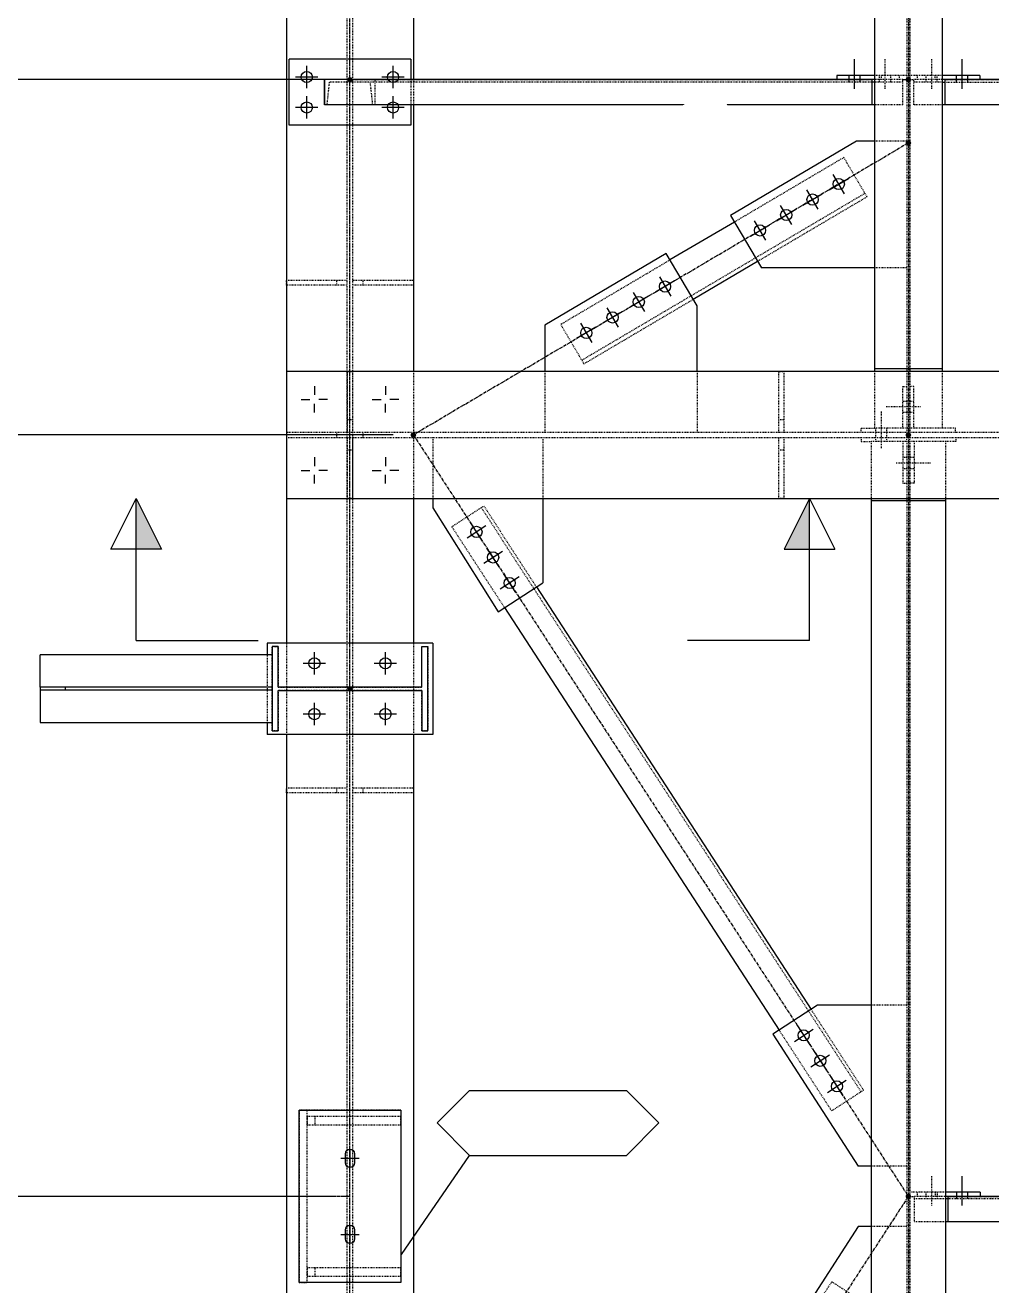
# Model space of a CAD drawing. Header units: millimetres. Extents: x 2102 to 21371, y 12251 to 26594.
# Drawn here: x 7992 to 9896, y 17845 to 20328 of the extents above; entities that cross this region are included whole.
import ezdxf

# ---------------------------------------------------------------- set-up
doc = ezdxf.new("R2010")
doc.units = ezdxf.units.MM
for name, pattern in [('CENTER', [12.7, 7.9375, -1.5875, 1.5875, -1.5875]), ('DXK_LINE_DOT2', [3.9198, 1.9599, -1.9599]), ('DXK_LINE_DOT3', [5.9187, 2.979, -0.9799, 0.9799, -0.9799]), ('DXK_LINE_DOT5', [7.8785, 2.979, -0.9799, 0.9799, -0.9799, 0.9799, -0.9799])]:
    doc.linetypes.add(name, pattern=pattern)
for name, color, linetype in [('1', 7, 'Continuous'), ('2', 7, 'Continuous'), ('4', 7, 'Continuous'), ('6', 7, 'Continuous'), ('7', 7, 'Continuous'), ('8', 7, 'Continuous')]:
    doc.layers.add(name, color=color, linetype=linetype)

# ---------------------------------------------------------------- blocks, each defined once
blk = doc.blocks.new('GridLine-116860372-116902 - 114867')
at = {"layer": '2', "color": 7, "linetype": 'DXK_LINE_DOT5'}
blk.add_line((9575.6, 12454.5), (9575.6, 27661.7), dxfattribs=at)
blk = doc.blocks.new('Part-116860372-114947 - 114867')
at = {"layer": '4', "linetype": 'Continuous'}
for points in [[(10950.6, 21315.8, -1), (10950.6, 21325.8, -1)], [(10950.6, 19065.8, -1), (10950.6, 19075.8, -1)]]:
    blk.add_hatch(color=4, dxfattribs=at).paths.add_polyline_path(points)
at = {"layer": '1', "color": 6, "linetype": 'DXK_LINE_DOT2'}
for p, q in [((10867.3, 21306.9), (10867.3, 21223.1)), ((11033.8, 21306.9), (10867.3, 21306.9)), ((10947, 21306.9), (10947, 21229.3)), ((10954.1, 21306.9), (10954.1, 21229.3)), ((11033.8, 21306.9), (11033.8, 21229.3)), ((10947, 21223.1), (10947, 19233.3)), ((10954.1, 21223.1), (10954.1, 19233.3)), ((10867.3, 19227.1), (10867.3, 19087.1)), ((10947, 19227.1), (10947, 19087.1)), ((10954.1, 19227.1), (10954.1, 19087.1)), ((11033.8, 19227.1), (11033.8, 19087.1)), ((11033.8, 19087.1), (10867.3, 19087.1))]:
    blk.add_line(p, q, dxfattribs=at)
at = {"layer": '2', "color": 2, "linetype": 'Continuous'}
for p, q in [((10867.3, 21229.3), (10867.3, 19227.1)), ((11033.8, 21223.1), (10867.3, 21223.1)), ((10947, 21229.3), (10947, 21223.1)), ((10954.1, 21229.3), (10954.1, 21223.1)), ((11033.8, 21229.3), (11033.8, 19227.1)), ((11033.8, 19233.3), (10867.3, 19233.3)), ((10947, 19233.3), (10947, 19227.1)), ((10954.1, 19233.3), (10954.1, 19227.1))]:
    blk.add_line(p, q, dxfattribs=at)
at = {"layer": '4', "color": 4, "linetype": 'CENTER'}
blk.add_line((10950.6, 21320.8), (10950.6, 19070.8), dxfattribs=at)
at = {"layer": '4', "color": 4, "linetype": 'Continuous'}
for centre in [(10950.6, 21320.8), (10950.6, 19070.8)]:
    blk.add_circle(centre, 5, dxfattribs=at)
blk = doc.blocks.new('Bolt-116860372-115976 - 114867')
at = {"layer": '1', "color": 1, "linetype": 'DXK_LINE_DOT2'}
for p, q in [((10920.4, 19002.1), (11005.4, 19002.1)), ((10936.6, 19015.8), (10946.6, 19015.8)), ((10946.6, 19015.8), (10954.5, 19015.8)), ((10954.5, 19015.8), (10964.5, 19015.8)), ((10936.6, 18988.3), (10946.6, 18988.3)), ((10946.6, 18988.3), (10954.5, 18988.3)), ((10954.5, 18988.3), (10964.5, 18988.3))]:
    blk.add_line(p, q, dxfattribs=at)
blk = doc.blocks.new('Part-116860372-115042 - 114867')
at = {"layer": '4', "linetype": 'Continuous'}
for points in [[(10950.6, 19940.8, -1), (10950.6, 19950.8, -1)], [(12325.6, 19940.8, -1), (12325.6, 19950.8, -1)]]:
    blk.add_hatch(color=4, dxfattribs=at).paths.add_polyline_path(points)
at = {"layer": '1', "color": 6, "linetype": 'DXK_LINE_DOT2'}
for p, q in [((10964.1, 19883.3), (10964.1, 19945.8)), ((11040.1, 19945.8), (10964.1, 19945.8)), ((11033.8, 19939.6), (10964.1, 19939.6)), ((11040.1, 19939.6), (12236.1, 19939.6)), ((12312, 19945.8), (12236.1, 19945.8)), ((12312, 19939.6), (12242.3, 19939.6)), ((12312, 19883.3), (12312, 19945.8)), ((11033.8, 19883.3), (10964.1, 19883.3)), ((12312, 19883.3), (12242.3, 19883.3))]:
    blk.add_line(p, q, dxfattribs=at)
at = {"layer": '2', "color": 2, "linetype": 'Continuous'}
for p, q in [((11033.8, 19939.6), (11040.1, 19939.6)), ((12236.1, 19945.8), (11040.1, 19945.8)), ((11040.1, 19945.8), (11040.1, 19883.3)), ((12236.1, 19945.8), (12236.1, 19883.3)), ((12242.3, 19939.6), (12236.1, 19939.6)), ((12242.3, 19883.3), (11033.8, 19883.3))]:
    blk.add_line(p, q, dxfattribs=at)
at = {"layer": '4', "color": 4, "linetype": 'CENTER'}
for p, q in [((10950.6, 19945.8), (10964.1, 19945.8)), ((11040.1, 19945.8), (12236.1, 19945.8)), ((12312, 19945.8), (12325.6, 19945.8))]:
    blk.add_line(p, q, dxfattribs=at)
at = {"layer": '4', "color": 4, "linetype": 'Continuous'}
for centre in [(10950.6, 19945.8), (12325.6, 19945.8)]:
    blk.add_circle(centre, 5, dxfattribs=at)
blk = doc.blocks.new('Part-116860372-157426 - 114867')
at = {"layer": '1', "color": 6, "linetype": 'DXK_LINE_DOT2'}
for p, q in [((9569.3, 19227.1), (9419.3, 19227.1)), ((9419.3, 19227.1), (9419.3, 19077.1)), ((10631.8, 19227.1), (9581.8, 19227.1)), ((11881.8, 19227.1), (10644.3, 19227.1)), ((9419.3, 19064.6), (9419.3, 18914.6)), ((9419.3, 18914.6), (9569.3, 18914.6)), ((9581.8, 18914.6), (10631.8, 18914.6)), ((10644.3, 18914.6), (11881.8, 18914.6))]:
    blk.add_line(p, q, dxfattribs=at)
blk = doc.blocks.new('Part-116860372-115975 - 114867')
at = {"layer": '1', "color": 6, "linetype": 'DXK_LINE_DOT2'}
for p, q in [((10834.1, 19064.6), (10834.1, 19054.6)), ((10946.6, 19054.6), (10946.6, 19064.6)), ((10834.1, 19054.6), (10859.1, 19054.6)), ((10936.6, 19054.6), (10936.6, 18952.1)), ((10936.6, 18952.1), (10946.6, 18952.1))]:
    blk.add_line(p, q, dxfattribs=at)
blk = doc.blocks.new('Part-116860372-114982 - 114867')
at = {"layer": '4', "linetype": 'Continuous'}
blk.add_hatch(color=4, dxfattribs=at).paths.add_polyline_path([(10950.6, 19065.8, -1), (10950.6, 19075.8, -1)])
at = {"layer": '1', "color": 6, "linetype": 'DXK_LINE_DOT2'}
for p, q in [((11042.1, 19054.6), (10859.1, 19054.6)), ((10859.1, 19054.6), (10859.1, 18914.6)), ((10946.6, 19054.6), (10946.6, 18914.6)), ((10954.5, 19054.6), (10954.5, 18908.3)), ((11042.1, 19054.6), (11042.1, 18914.6)), ((10946.6, 18908.3), (10946.6, 15470.2)), ((10954.5, 18908.3), (10954.5, 15470.2))]:
    blk.add_line(p, q, dxfattribs=at)
at = {"layer": '2', "color": 2, "linetype": 'Continuous'}
for p, q in [((10859.1, 18914.6), (10859.1, 15464)), ((11042.1, 18908.3), (10859.1, 18908.3)), ((10946.6, 18914.6), (10946.6, 18908.3)), ((10954.5, 18908.3), (10954.5, 18914.6)), ((11042.1, 18914.6), (11042.1, 15464))]:
    blk.add_line(p, q, dxfattribs=at)
at = {"layer": '4', "color": 4, "linetype": 'CENTER'}
blk.add_line((10950.6, 19070.8), (10950.6, 15320.8), dxfattribs=at)
at = {"layer": '4', "color": 4, "linetype": 'Continuous'}
blk.add_circle((10950.6, 19070.8), 5, dxfattribs=at)
blk = doc.blocks.new('Bolt-116860372-157446 - 114867')
at = {"layer": '2', "color": 1, "linetype": 'Continuous'}
for p, q in [((9488.1, 18480.8), (9488.1, 18535.8)), ((9663.1, 18480.8), (9663.1, 18535.8)), ((9515.6, 18508.3), (9460.6, 18508.3)), ((9690.6, 18508.3), (9635.6, 18508.3)), ((9488.1, 18355.8), (9488.1, 18410.8)), ((9663.1, 18355.8), (9663.1, 18410.8)), ((9515.6, 18383.3), (9460.6, 18383.3)), ((9690.6, 18383.3), (9635.6, 18383.3))]:
    blk.add_line(p, q, dxfattribs=at)
for centre in [(9488.1, 18508.3), (9663.1, 18508.3), (9488.1, 18383.3), (9663.1, 18383.3)]:
    blk.add_circle(centre, 13.8, dxfattribs=at)
blk = doc.blocks.new('Part-116860372-149920 - 114867')
at = {"layer": '1', "color": 6, "linetype": 'DXK_LINE_DOT2'}
for p, q in [((10631.8, 19077.1), (10631.8, 19227.1)), ((10631.8, 19227.1), (10644.3, 19227.1)), ((10644.3, 19227.1), (10644.3, 19077.1)), ((10644.3, 19108.3), (10631.8, 19108.3))]:
    blk.add_line(p, q, dxfattribs=at)
blk = doc.blocks.new('Part-116860372-115030 - 114867')
at = {"layer": '4', "linetype": 'Continuous'}
for points in [[(10950.6, 17190.8, -1), (10950.6, 17200.8, -1)], [(12325.6, 17190.8, -1), (12325.6, 17200.8, -1)]]:
    blk.add_hatch(color=4, dxfattribs=at).paths.add_polyline_path(points)
at = {"layer": '1', "color": 6, "linetype": 'DXK_LINE_DOT2'}
for p, q in [((10964.5, 17195.8), (10964.5, 17133.3)), ((11048.3, 17195.8), (10964.5, 17195.8)), ((11042.1, 17189.6), (10964.5, 17189.6)), ((12236.1, 17189.6), (11048.3, 17189.6)), ((12236.1, 17195.8), (12312, 17195.8)), ((12312, 17189.6), (12242.3, 17189.6)), ((12312, 17195.8), (12312, 17133.3)), ((11042.1, 17133.3), (10964.5, 17133.3)), ((12312, 17133.3), (12242.3, 17133.3))]:
    blk.add_line(p, q, dxfattribs=at)
at = {"layer": '2', "color": 2, "linetype": 'Continuous'}
for p, q in [((11048.3, 17189.6), (11042.1, 17189.6)), ((12236.1, 17195.8), (11048.3, 17195.8)), ((11048.3, 17133.3), (11048.3, 17195.8)), ((12236.1, 17195.8), (12236.1, 17133.3)), ((12242.3, 17189.6), (12236.1, 17189.6)), ((12242.3, 17133.3), (11042.1, 17133.3))]:
    blk.add_line(p, q, dxfattribs=at)
at = {"layer": '4', "color": 4, "linetype": 'CENTER'}
for p, q in [((10950.6, 17195.8), (10964.5, 17195.8)), ((11048.3, 17195.8), (12236.1, 17195.8)), ((12312, 17195.8), (12325.6, 17195.8))]:
    blk.add_line(p, q, dxfattribs=at)
at = {"layer": '4', "color": 4, "linetype": 'Continuous'}
for centre in [(10950.6, 17195.8), (12325.6, 17195.8)]:
    blk.add_circle(centre, 5, dxfattribs=at)
blk = doc.blocks.new('Part-116860372-115041 - 114867')
at = {"layer": '4', "linetype": 'Continuous'}
for points in [[(9575.6, 19940.8, -1), (9575.6, 19950.8, -1)], [(10950.6, 19940.8, -1), (10950.6, 19950.8, -1)]]:
    blk.add_hatch(color=4, dxfattribs=at).paths.add_polyline_path(points)
at = {"layer": '1', "color": 6, "linetype": 'DXK_LINE_DOT2'}
for p, q in [((9519.3, 19883.3), (9525.4, 19939.6)), ((10861.1, 19939.6), (9525.4, 19939.6)), ((9631.9, 19883.3), (9625.7, 19939.6)), ((9638.1, 19883.3), (9638.1, 19945.8)), ((10937, 19945.8), (10861.1, 19945.8)), ((10937, 19939.6), (10867.3, 19939.6)), ((10937, 19883.3), (10937, 19945.8)), ((10937, 19883.3), (9631.9, 19883.3))]:
    blk.add_line(p, q, dxfattribs=at)
at = {"layer": '2', "color": 2, "linetype": 'Continuous'}
for p, q in [((9513.1, 19883.3), (9513.1, 19945.8)), ((10861.1, 19945.8), (9513.1, 19945.8)), ((10861.1, 19883.3), (10861.1, 19945.8)), ((10867.3, 19939.6), (10861.1, 19939.6)), ((10867.3, 19883.3), (9513.1, 19883.3))]:
    blk.add_line(p, q, dxfattribs=at)
at = {"layer": '4', "color": 4, "linetype": 'CENTER'}
for p, q in [((9575.6, 19945.8), (10861.1, 19945.8)), ((10937, 19945.8), (10950.6, 19945.8))]:
    blk.add_line(p, q, dxfattribs=at)
at = {"layer": '4', "color": 4, "linetype": 'Continuous'}
for centre in [(9575.6, 19945.8), (10950.6, 19945.8)]:
    blk.add_circle(centre, 5, dxfattribs=at)
blk = doc.blocks.new('Part-116860372-115078 - 114867')
at = {"layer": '4', "linetype": 'Continuous'}
for points in [[(10950.6, 17190.8, -1), (10950.6, 17200.8, -1)], [(9731.8, 15315.8, -1), (9731.8, 15325.8, -1)]]:
    blk.add_hatch(color=4, dxfattribs=at).paths.add_polyline_path(points)
at = {"layer": '1', "color": 6, "linetype": 'DXK_LINE_DOT2'}
for p, q in [((10761.7, 16985.6), (10632.3, 16786.4)), ((10761.7, 16985.6), (10840.3, 16934.5)), ((10834, 16938.6), (9890.4, 15486.8)), ((10840.3, 16934.5), (10710.9, 16735.3)), ((9947.5, 15732.9), (9818.1, 15533.8)), ((9896.7, 15482.7), (10026.1, 15681.8)), ((9896.7, 15482.7), (9818.1, 15533.8))]:
    blk.add_line(p, q, dxfattribs=at)
at = {"layer": '2', "color": 2, "linetype": 'Continuous'}
for p, q in [((10632.3, 16786.4), (9947.5, 15732.9)), ((10710.9, 16735.3), (10026.1, 15681.8))]:
    blk.add_line(p, q, dxfattribs=at)
at = {"layer": '4', "color": 4, "linetype": 'CENTER'}
blk.add_line((10950.6, 17195.8), (9731.8, 15320.8), dxfattribs=at)
at = {"layer": '4', "color": 4, "linetype": 'Continuous'}
for centre in [(10950.6, 17195.8), (9731.8, 15320.8)]:
    blk.add_circle(centre, 5, dxfattribs=at)
blk = doc.blocks.new('Part-116860372-115079 - 114867')
at = {"layer": '4', "linetype": 'Continuous'}
for points in [[(9731.8, 19065.8, -1), (9731.8, 19075.8, -1)], [(10950.6, 17190.8, -1), (10950.6, 17200.8, -1)]]:
    blk.add_hatch(color=4, dxfattribs=at).paths.add_polyline_path(points)
at = {"layer": '1', "color": 6, "linetype": 'DXK_LINE_DOT2'}
for p, q in [((9826.6, 18844.7), (9905.2, 18895.8)), ((9898.9, 18891.7), (10834, 17453.1)), ((9905.2, 18895.8), (10034.6, 18696.7)), ((9826.6, 18844.7), (9956, 18645.6)), ((10840.3, 17457.2), (10710.9, 17656.3)), ((10632.3, 17605.2), (10761.7, 17406.1)), ((10840.3, 17457.2), (10761.7, 17406.1))]:
    blk.add_line(p, q, dxfattribs=at)
at = {"layer": '2', "color": 2, "linetype": 'Continuous'}
for p, q in [((10034.6, 18696.7), (10710.9, 17656.3)), ((9956, 18645.6), (10632.3, 17605.2))]:
    blk.add_line(p, q, dxfattribs=at)
at = {"layer": '4', "color": 4, "linetype": 'CENTER'}
blk.add_line((9731.8, 19070.8), (10950.6, 17195.8), dxfattribs=at)
at = {"layer": '4', "color": 4, "linetype": 'Continuous'}
for centre in [(9731.8, 19070.8), (10950.6, 17195.8)]:
    blk.add_circle(centre, 5, dxfattribs=at)
blk = doc.blocks.new('Part-116860372-115106 - 114867')
at = {"layer": '4', "linetype": 'Continuous'}
for points in [[(10950.6, 19784.6, -1), (10950.6, 19794.6, -1)], [(9731.8, 19065.8, -1), (9731.8, 19075.8, -1)]]:
    blk.add_hatch(color=4, dxfattribs=at).paths.add_polyline_path(points)
at = {"layer": '1', "color": 6, "linetype": 'DXK_LINE_DOT2'}
for p, q in [((10791.4, 19753.8), (10522.2, 19595)), ((10791.4, 19753.8), (10848.6, 19656.9)), ((10843.5, 19665.5), (10146.5, 19254.5)), ((10848.6, 19656.9), (10579.4, 19498.1)), ((10363.6, 19501.5), (10094.5, 19342.7)), ((10151.6, 19245.8), (10420.8, 19404.6)), ((10094.5, 19342.7), (10151.6, 19245.8))]:
    blk.add_line(p, q, dxfattribs=at)
at = {"layer": '2', "color": 2, "linetype": 'Continuous'}
for p, q in [((10522.2, 19595), (10363.6, 19501.5)), ((10579.4, 19498.1), (10420.8, 19404.6))]:
    blk.add_line(p, q, dxfattribs=at)
at = {"layer": '4', "color": 4, "linetype": 'CENTER'}
blk.add_line((10950.6, 19789.6), (9731.8, 19070.8), dxfattribs=at)
at = {"layer": '4', "color": 4, "linetype": 'Continuous'}
for centre in [(10950.6, 19789.6), (9731.8, 19070.8)]:
    blk.add_circle(centre, 5, dxfattribs=at)
blk = doc.blocks.new('Part-116860372-115112 - 114867')
at = {"layer": '2', "color": 2, "linetype": 'Continuous'}
for p, q in [((9419.3, 19227.1), (9419.3, 18914.6)), ((20038.1, 19227.1), (9419.3, 19227.1)), ((9419.3, 18914.6), (17066.8, 18914.6))]:
    blk.add_line(p, q, dxfattribs=at)
blk = doc.blocks.new('Part-116860372-115114 - 114867')
at = {"layer": '1', "color": 6, "linetype": 'DXK_LINE_DOT2'}
for p, q in [((20038.1, 19077.1), (9419.3, 19077.1)), ((9419.3, 19077.1), (9419.3, 19064.6)), ((9419.3, 19064.6), (20038.1, 19064.6))]:
    blk.add_line(p, q, dxfattribs=at)
blk = doc.blocks.new('Part-116860372-115137 - 114867')
at = {"layer": '4', "linetype": 'Continuous'}
blk.add_hatch(color=4, dxfattribs=at).paths.add_polyline_path([(9575.6, 18440.8, -1), (9575.6, 18450.8, -1)])
at = {"layer": '1', "color": 6, "linetype": 'DXK_LINE_DOT2'}
for p, q in [((9383.9, 18342.3), (9383.9, 18549.4)), ((9383.9, 18549.4), (9398.7, 18549.4)), ((9398.7, 18549.4), (9398.7, 18450)), ((9752.4, 18450), (9752.4, 18549.4)), ((9752.4, 18549.4), (9767.2, 18549.4)), ((9767.2, 18549.4), (9767.2, 18342.3)), ((9398.7, 18450), (9752.4, 18450)), ((9752.4, 18441.6), (9398.7, 18441.6)), ((9398.7, 18441.6), (9398.7, 18342.3)), ((9752.4, 18342.3), (9752.4, 18441.6)), ((9398.7, 18342.3), (9383.9, 18342.3)), ((9767.2, 18342.3), (9752.4, 18342.3))]:
    blk.add_line(p, q, dxfattribs=at)
at = {"layer": '2', "color": 2, "linetype": 'Continuous'}
for p, q in [((9398.7, 18549.4), (9383.9, 18549.4)), ((9383.9, 18549.4), (9383.9, 18342.3)), ((9398.7, 18450), (9398.7, 18549.4)), ((9752.4, 18450), (9752.4, 18549.4)), ((9752.4, 18549.4), (9767.2, 18549.4)), ((9767.2, 18342.3), (9767.2, 18549.4)), ((9752.4, 18450), (9398.7, 18450)), ((9398.7, 18342.3), (9398.7, 18441.6)), ((9398.7, 18441.6), (9752.4, 18441.6)), ((9752.4, 18441.6), (9752.4, 18342.3)), ((9383.9, 18342.3), (9398.7, 18342.3)), ((9752.4, 18342.3), (9767.2, 18342.3))]:
    blk.add_line(p, q, dxfattribs=at)
at = {"layer": '4', "color": 4, "linetype": 'CENTER'}
blk.add_line((9575.6, 18445.8), (9575.6, 18445.8), dxfattribs=at)
at = {"layer": '4', "color": 4, "linetype": 'Continuous'}
blk.add_circle((9575.6, 18445.8), 5, dxfattribs=at)
blk = doc.blocks.new('Part-116860372-116307 - 114867')
at = {"layer": '1', "color": 6, "linetype": 'DXK_LINE_DOT2'}
for p, q in [((10947, 19794), (10867.3, 19794)), ((10947, 19482), (10867.3, 19482))]:
    blk.add_line(p, q, dxfattribs=at)
at = {"layer": '2', "color": 2, "linetype": 'Continuous'}
for p, q in [((10822.7, 19794), (10512.7, 19611.2)), ((10867.3, 19794), (10822.7, 19794)), ((10512.7, 19611.2), (10588.9, 19482)), ((10867.3, 19482), (10588.9, 19482))]:
    blk.add_line(p, q, dxfattribs=at)
blk = doc.blocks.new('Part-116860372-157457 - 114867')
at = {"layer": '1', "color": 6, "linetype": 'DXK_LINE_DOT2'}
for p, q in [((9700.6, 17408.3), (9450.6, 17408.3)), ((9450.6, 17408.3), (9450.6, 16983.3)), ((9700.6, 17408.3), (9700.6, 16983.3)), ((9700.6, 16983.3), (9450.6, 16983.3))]:
    blk.add_line(p, q, dxfattribs=at)
blk = doc.blocks.new('Part-116860372-115979 - 114867')
at = {"layer": '1', "color": 6, "linetype": 'DXK_LINE_DOT2'}
for p, q in [((10937, 19087.1), (10937, 19189.6)), ((10937, 19189.6), (10947, 19189.6)), ((10834.5, 19077.1), (10834.5, 19087.1)), ((10834.5, 19087.1), (10867.3, 19087.1)), ((10947, 19087.1), (10947, 19077.1))]:
    blk.add_line(p, q, dxfattribs=at)
blk = doc.blocks.new('Part-116860372-116334 - 114867')
at = {"layer": '1', "color": 6, "linetype": 'DXK_LINE_DOT2'}
for p, q in [((10055.3, 19227.1), (10055.3, 19077.1)), ((10430.3, 19227.1), (10430.3, 19077.1))]:
    blk.add_line(p, q, dxfattribs=at)
at = {"layer": '2', "color": 2, "linetype": 'Continuous'}
for p, q in [((10354.1, 19517.6), (10055.3, 19341.4)), ((10430.3, 19388.4), (10354.1, 19517.6)), ((10430.3, 19227.1), (10430.3, 19388.4)), ((10055.3, 19341.4), (10055.3, 19227.1))]:
    blk.add_line(p, q, dxfattribs=at)
blk = doc.blocks.new('Part-116860372-115645 - 114867')
at = {"layer": '1', "color": 6, "linetype": 'DXK_LINE_DOT2'}
for p, q in [((11042.1, 17205.8), (10954.5, 17205.8)), ((10973.3, 17195.8), (10973.3, 17205.8)), ((11017, 17195.8), (11017, 17205.8))]:
    blk.add_line(p, q, dxfattribs=at)
at = {"layer": '2', "color": 2, "linetype": 'Continuous'}
for p, q in [((11127, 17205.8), (11042.1, 17205.8)), ((11127, 17205.8), (11127, 17195.8)), ((11048.3, 17195.8), (11042.1, 17195.8))]:
    blk.add_line(p, q, dxfattribs=at)
blk = doc.blocks.new('Bolt-116860372-115646 - 114867')
at = {"layer": '1', "color": 1, "linetype": 'DXK_LINE_DOT2'}
for p, q in [((11008.3, 17173.3), (11008.3, 17245.8)), ((10994.5, 17195.8), (10994.5, 17205.8)), ((11022, 17195.8), (11022, 17205.8)), ((10994.5, 17189.6), (10994.5, 17195.8)), ((11022, 17189.6), (11022, 17195.8))]:
    blk.add_line(p, q, dxfattribs=at)
at = {"layer": '2', "color": 1, "linetype": 'Continuous'}
for p, q in [((11083.3, 17173.3), (11083.3, 17245.8)), ((11069.5, 17195.8), (11069.5, 17205.8)), ((11097, 17195.8), (11097, 17205.8)), ((11069.5, 17189.6), (11069.5, 17195.8)), ((11097, 17189.6), (11097, 17195.8))]:
    blk.add_line(p, q, dxfattribs=at)
blk = doc.blocks.new('Bolt-116860372-116308 - 114867')
at = {"layer": '2', "color": 1, "linetype": 'Continuous'}
for p, q in [((10793.1, 19664.8), (10765.2, 19712.2)), ((10755.5, 19674.5), (10802.8, 19702.5)), ((10690.9, 19636.4), (10738.2, 19664.4)), ((10728.5, 19626.7), (10700.6, 19674.1)), ((10626.2, 19598.3), (10673.6, 19626.3)), ((10663.9, 19588.6), (10636, 19636)), ((10561.6, 19560.2), (10609, 19588.2)), ((10599.3, 19550.5), (10571.4, 19597.9))]:
    blk.add_line(p, q, dxfattribs=at)
for centre in [(10779.1, 19688.5), (10714.5, 19650.4), (10649.9, 19612.3), (10585.3, 19574.2)]:
    blk.add_circle(centre, 13.8, dxfattribs=at)
blk = doc.blocks.new('Part-116860372-115681 - 114867')
at = {"layer": '1', "color": 6, "linetype": 'DXK_LINE_DOT2'}
for p, q in [((11033.8, 19955.8), (10954.1, 19955.8)), ((10972.9, 19945.8), (10972.9, 19955.8)), ((11016.6, 19945.8), (11016.6, 19955.8))]:
    blk.add_line(p, q, dxfattribs=at)
at = {"layer": '2', "color": 2, "linetype": 'Continuous'}
for p, q in [((11126.6, 19955.8), (11033.8, 19955.8)), ((11040.1, 19945.8), (11033.8, 19945.8)), ((11126.6, 19955.8), (11126.6, 19945.8))]:
    blk.add_line(p, q, dxfattribs=at)
blk = doc.blocks.new('Bolt-116860372-115682 - 114867')
at = {"layer": '1', "color": 1, "linetype": 'DXK_LINE_DOT2'}
for p, q in [((11007.9, 19923.3), (11007.9, 19995.8)), ((10994.1, 19945.8), (10994.1, 19955.8)), ((10994.1, 19939.6), (10994.1, 19945.8)), ((11021.6, 19945.8), (11021.6, 19955.8)), ((11021.6, 19939.6), (11021.6, 19945.8))]:
    blk.add_line(p, q, dxfattribs=at)
at = {"layer": '2', "color": 1, "linetype": 'Continuous'}
for p, q in [((11082.9, 19923.3), (11082.9, 19995.8)), ((11069.1, 19945.8), (11069.1, 19955.8)), ((11069.1, 19939.6), (11069.1, 19945.8)), ((11096.6, 19945.8), (11096.6, 19955.8)), ((11096.6, 19939.6), (11096.6, 19945.8))]:
    blk.add_line(p, q, dxfattribs=at)
blk = doc.blocks.new('Part-116860372-115685 - 114867')
at = {"layer": '1', "color": 6, "linetype": 'DXK_LINE_DOT2'}
for p, q in [((10947, 19955.8), (10867.3, 19955.8)), ((10884.5, 19945.8), (10884.5, 19955.8)), ((10928.3, 19945.8), (10928.3, 19955.8))]:
    blk.add_line(p, q, dxfattribs=at)
at = {"layer": '2', "color": 2, "linetype": 'Continuous'}
for p, q in [((10867.3, 19955.8), (10774.5, 19955.8)), ((10774.5, 19955.8), (10774.5, 19945.8)), ((10867.3, 19945.8), (10861.1, 19945.8))]:
    blk.add_line(p, q, dxfattribs=at)
blk = doc.blocks.new('Bolt-116860372-115686 - 114867')
at = {"layer": '1', "color": 1, "linetype": 'DXK_LINE_DOT2'}
for p, q in [((10893.3, 19923.3), (10893.3, 19995.8)), ((10879.5, 19945.8), (10879.5, 19955.8)), ((10879.5, 19939.6), (10879.5, 19945.8)), ((10907, 19945.8), (10907, 19955.8)), ((10907, 19939.6), (10907, 19945.8))]:
    blk.add_line(p, q, dxfattribs=at)
at = {"layer": '2', "color": 1, "linetype": 'Continuous'}
for p, q in [((10818.3, 19923.3), (10818.3, 19995.8)), ((10804.5, 19945.8), (10804.5, 19955.8)), ((10804.5, 19939.6), (10804.5, 19945.8)), ((10832, 19945.8), (10832, 19955.8)), ((10832, 19939.6), (10832, 19945.8))]:
    blk.add_line(p, q, dxfattribs=at)
blk = doc.blocks.new('Part-116860372-116340 - 114867')
at = {"layer": '1', "color": 6, "linetype": 'DXK_LINE_DOT2'}
for p, q in [((10946.6, 17666.5), (10859.1, 17666.5)), ((10946.6, 17270.5), (10859.1, 17270.5))]:
    blk.add_line(p, q, dxfattribs=at)
at = {"layer": '2', "color": 2, "linetype": 'Continuous'}
for p, q in [((10726.6, 17666.5), (10616.6, 17595)), ((10859.1, 17666.5), (10726.6, 17666.5)), ((10616.6, 17595), (10826.9, 17270.5)), ((10859.1, 17270.5), (10826.9, 17270.5))]:
    blk.add_line(p, q, dxfattribs=at)
blk = doc.blocks.new('Part-116860372-157357 - 114867')
at = {"layer": '2', "color": 2, "linetype": 'Continuous'}
for p, q in [((9450.6, 17408.3), (9700.6, 17408.3)), ((9450.6, 16983.3), (9450.6, 17408.3)), ((9700.6, 17408.3), (9700.6, 16983.3)), ((9700.6, 16983.3), (9450.6, 16983.3))]:
    blk.add_line(p, q, dxfattribs=at)
blk = doc.blocks.new('Part-116860372-115974 - 114867')
at = {"layer": '1', "color": 6, "linetype": 'DXK_LINE_DOT2'}
for p, q in [((10954.5, 19054.6), (10954.5, 19064.6)), ((11067, 19064.6), (11067, 19054.6)), ((10964.5, 19054.6), (10964.5, 18952.1)), ((11067, 19054.6), (11042.1, 19054.6)), ((10964.5, 18952.1), (10954.5, 18952.1))]:
    blk.add_line(p, q, dxfattribs=at)
blk = doc.blocks.new('Bolt-116860372-115977 - 114867')
at = {"layer": '1', "color": 1, "linetype": 'DXK_LINE_DOT2'}
for p, q in [((10884.1, 19038.3), (10884.1, 19129.6)), ((10870.4, 19077.1), (10870.4, 19087.1)), ((10870.4, 19064.6), (10870.4, 19077.1)), ((10870.4, 19054.6), (10870.4, 19064.6)), ((10897.9, 19077.1), (10897.9, 19087.1)), ((10897.9, 19064.6), (10897.9, 19077.1)), ((10897.9, 19054.6), (10897.9, 19064.6))]:
    blk.add_line(p, q, dxfattribs=at)
blk = doc.blocks.new('Part-116860372-115980 - 114867')
at = {"layer": '1', "color": 6, "linetype": 'DXK_LINE_DOT2'}
for p, q in [((10964.1, 19189.6), (10954.1, 19189.6)), ((10964.1, 19087.1), (10964.1, 19189.6)), ((10954.1, 19087.1), (10954.1, 19077.1)), ((11066.6, 19087.1), (11033.8, 19087.1)), ((11066.6, 19077.1), (11066.6, 19087.1))]:
    blk.add_line(p, q, dxfattribs=at)
blk = doc.blocks.new('Bolt-116860372-115981 - 114867')
at = {"layer": '1', "color": 1, "linetype": 'DXK_LINE_DOT2'}
for p, q in [((10947, 19153.3), (10937, 19153.3)), ((10954.1, 19153.3), (10947, 19153.3)), ((10964.1, 19153.3), (10954.1, 19153.3)), ((10980.4, 19139.6), (10895.4, 19139.6)), ((10947, 19125.8), (10937, 19125.8)), ((10954.1, 19125.8), (10947, 19125.8)), ((10964.1, 19125.8), (10954.1, 19125.8))]:
    blk.add_line(p, q, dxfattribs=at)
blk = doc.blocks.new('Part-116860372-149894 - 114867')
at = {"layer": '1', "color": 6, "linetype": 'DXK_LINE_DOT2'}
for p, q in [((9569.3, 18914.6), (9569.3, 19064.6)), ((9581.8, 19064.6), (9581.8, 18914.6)), ((9581.8, 19033.3), (9569.3, 19033.3)), ((9581.8, 18914.6), (9569.3, 18914.6))]:
    blk.add_line(p, q, dxfattribs=at)
blk = doc.blocks.new('Part-116860372-116337 - 114867')
at = {"layer": '1', "color": 6, "linetype": 'DXK_LINE_DOT2'}
for p, q in [((9779.3, 19064.6), (9779.3, 18914.6)), ((10050.4, 19064.6), (10050.4, 18914.6))]:
    blk.add_line(p, q, dxfattribs=at)
at = {"layer": '2', "color": 2, "linetype": 'Continuous'}
for p, q in [((9779.3, 18914.6), (9779.3, 18891.5)), ((10050.4, 18914.6), (10050.4, 18706.9)), ((9779.3, 18891.5), (9940.3, 18635.4)), ((9940.3, 18635.4), (10050.4, 18706.9))]:
    blk.add_line(p, q, dxfattribs=at)
blk = doc.blocks.new('Bolt-116860372-116341 - 114867')
at = {"layer": '2', "color": 1, "linetype": 'Continuous'}
for p, q in [((10669.8, 17577.4), (10715.9, 17607.4)), ((10677.8, 17615.5), (10707.8, 17569.3)), ((10710.6, 17514.5), (10756.7, 17544.5)), ((10718.7, 17552.6), (10748.7, 17506.5)), ((10751.5, 17451.6), (10797.6, 17481.6)), ((10759.6, 17489.7), (10789.5, 17443.6))]:
    blk.add_line(p, q, dxfattribs=at)
for centre in [(10692.8, 17592.4), (10733.7, 17529.5), (10774.6, 17466.6)]:
    blk.add_circle(centre, 13.7, dxfattribs=at)
blk = doc.blocks.new('Bolt-116860372-116335 - 114867')
at = {"layer": '2', "color": 1, "linetype": 'Continuous'}
for p, q in [((10375, 19450.2), (10327.7, 19422.2)), ((10337.4, 19459.9), (10365.3, 19412.5)), ((10310.4, 19412.1), (10263.1, 19384.1)), ((10272.8, 19421.8), (10300.7, 19374.4)), ((10245.8, 19374), (10198.4, 19346)), ((10208.2, 19383.7), (10236.1, 19336.3)), ((10143.6, 19345.6), (10171.5, 19298.2)), ((10181.2, 19335.9), (10133.8, 19307.9))]:
    blk.add_line(p, q, dxfattribs=at)
for centre in [(10351.3, 19436.2), (10286.7, 19398.1), (10222.1, 19360), (10157.5, 19321.9)]:
    blk.add_circle(centre, 13.8, dxfattribs=at)
blk = doc.blocks.new('Bolt-116860372-116338 - 114867')
at = {"layer": '2', "color": 1, "linetype": 'Continuous'}
for p, q in [((9910.2, 18846.9), (9864.1, 18816.9)), ((9902.1, 18808.8), (9872.1, 18855)), ((9951.1, 18784), (9904.9, 18754)), ((9943, 18746), (9913, 18792.1)), ((9991.9, 18721.1), (9945.8, 18691.2)), ((9983.9, 18683.1), (9953.9, 18729.2))]:
    blk.add_line(p, q, dxfattribs=at)
for centre in [(9887.1, 18831.9), (9928, 18769), (9968.9, 18706.1)]:
    blk.add_circle(centre, 13.8, dxfattribs=at)
blk = doc.blocks.new('Part-116860372-116343 - 114867')
at = {"layer": '1', "color": 6, "linetype": 'DXK_LINE_DOT2'}
for p, q in [((10946.6, 17121.2), (10859.1, 17121.2)), ((10946.6, 16725.1), (10859.1, 16725.1))]:
    blk.add_line(p, q, dxfattribs=at)
at = {"layer": '2', "color": 2, "linetype": 'Continuous'}
for p, q in [((10826.9, 17121.2), (10616.6, 16796.7)), ((10859.1, 17121.2), (10826.9, 17121.2)), ((10616.6, 16796.7), (10726.6, 16725.1)), ((10859.1, 16725.1), (10726.6, 16725.1))]:
    blk.add_line(p, q, dxfattribs=at)
blk = doc.blocks.new('Part-116860372-157474 - 114867')
at = {"layer": '1', "color": 6, "linetype": 'DXK_LINE_DOT2'}
blk.add_line((9725.6, 19945.8), (9725.6, 19883.3), dxfattribs=at)
at = {"layer": '2', "color": 2, "linetype": 'Continuous'}
for p, q in [((9425.6, 19833.3), (9425.6, 19995.8)), ((9725.6, 19995.8), (9425.6, 19995.8)), ((9725.6, 19995.8), (9725.6, 19945.8)), ((9725.6, 19883.3), (9725.6, 19833.3)), ((9725.6, 19833.3), (9425.6, 19833.3))]:
    blk.add_line(p, q, dxfattribs=at)
blk = doc.blocks.new('Part-116860372-116836 - 114867')
at = {"layer": '1', "color": 6, "linetype": 'DXK_LINE_DOT2'}
for p, q in [((9575.6, 19945.8), (9513.1, 19945.8)), ((9519.3, 19883.3), (9513.1, 19883.3))]:
    blk.add_line(p, q, dxfattribs=at)
at = {"layer": '2', "color": 2, "linetype": 'Continuous'}
blk.add_line((9513.1, 19945.8), (9513.1, 19883.3), dxfattribs=at)
blk = doc.blocks.new('Part-116860372-149893 - 114867')
at = {"layer": '1', "color": 6, "linetype": 'DXK_LINE_DOT2'}
for p, q in [((9569.3, 19077.1), (9569.3, 19227.1)), ((9569.3, 19227.1), (9581.8, 19227.1)), ((9581.8, 19227.1), (9581.8, 19077.1)), ((9581.8, 19108.3), (9569.3, 19108.3))]:
    blk.add_line(p, q, dxfattribs=at)
blk = doc.blocks.new('Part-116860372-157470 - 114867')
at = {"layer": '1', "color": 6, "linetype": 'DXK_LINE_DOT2'}
for p, q in [((9583.1, 19452.1), (9731.8, 19452.1)), ((9731.8, 19439.6), (9583.1, 19439.6)), ((9608.1, 19439.6), (9608.1, 19452.1)), ((9731.8, 19452.1), (9731.8, 19439.6))]:
    blk.add_line(p, q, dxfattribs=at)
blk = doc.blocks.new('Part-116860372-149921 - 114867')
at = {"layer": '1', "color": 6, "linetype": 'DXK_LINE_DOT2'}
for p, q in [((10631.8, 18914.6), (10631.8, 19064.6)), ((10644.3, 19064.6), (10644.3, 18914.6)), ((10644.3, 19033.3), (10631.8, 19033.3)), ((10644.3, 18914.6), (10631.8, 18914.6))]:
    blk.add_line(p, q, dxfattribs=at)
blk = doc.blocks.new('Part-116860372-154699 - 114867')
at = {"layer": '2', "color": 2, "linetype": 'Continuous'}
for p, q in [((8813.1, 18449.4), (8813.1, 18529.1)), ((9383.9, 18529.1), (8813.1, 18529.1)), ((9383.9, 18449.4), (8813.1, 18449.4)), ((8813.1, 18449.4), (8813.1, 18362.6)), ((9383.9, 18442.3), (8813.1, 18442.3)), ((8875.6, 18442.3), (8875.6, 18449.4)), ((8813.1, 18362.6), (9383.9, 18362.6))]:
    blk.add_line(p, q, dxfattribs=at)
blk = doc.blocks.new('Part-116860372-157355 - 114867')
at = {"layer": '1', "color": 6, "linetype": 'DXK_LINE_DOT2'}
for p, q in [((9450.6, 16983.3), (9450.6, 17408.3)), ((9450.6, 17408.3), (9470.6, 17408.3)), ((9470.6, 16983.3), (9470.6, 17408.3)), ((9450.6, 16983.3), (9470.6, 16983.3))]:
    blk.add_line(p, q, dxfattribs=at)
blk = doc.blocks.new('Part-116860372-157356 - 114867')
at = {"layer": '1', "color": 6, "linetype": 'DXK_LINE_DOT2'}
for p, q in [((9700.6, 17019.6), (9470.6, 17019.6)), ((9470.6, 17019.6), (9470.6, 16999.6)), ((9489.3, 17019.6), (9489.3, 16999.6)), ((9700.6, 16999.6), (9700.6, 17019.6)), ((9470.6, 16999.6), (9700.6, 16999.6))]:
    blk.add_line(p, q, dxfattribs=at)
blk = doc.blocks.new('Part-116860372-157358 - 114867')
at = {"layer": '1', "color": 6, "linetype": 'DXK_LINE_DOT2'}
for p, q in [((9700.6, 17392.1), (9470.6, 17392.1)), ((9470.6, 17392.1), (9470.6, 17372.1)), ((9489.3, 17392.1), (9489.3, 17372.1)), ((9700.6, 17372.1), (9700.6, 17392.1)), ((9470.6, 17372.1), (9700.6, 17372.1))]:
    blk.add_line(p, q, dxfattribs=at)
blk = doc.blocks.new('Bolt-116860372-157359 - 114867')
at = {"layer": '2', "color": 1, "linetype": 'Continuous'}
for p, q in [((9564.3, 17300.8), (9565.2, 17305.1)), ((9564.3, 17278.3), (9564.3, 17300.8)), ((9565.2, 17305.1), (9567.6, 17308.8)), ((9567.6, 17308.8), (9571.3, 17311.2)), ((9571.3, 17311.2), (9575.6, 17312.1)), ((9575.6, 17312.1), (9575.6, 17312.1)), ((9575.6, 17312.1), (9579.9, 17311.2)), ((9575.6, 17312.1), (9575.6, 17267.1)), ((9579.9, 17311.2), (9583.5, 17308.8)), ((9583.5, 17308.8), (9586, 17305.1)), ((9586, 17305.1), (9586.8, 17300.8)), ((9586.8, 17300.8), (9586.8, 17278.3)), ((9553.1, 17289.6), (9598.1, 17289.6)), ((9565.2, 17274), (9564.3, 17278.3)), ((9567.6, 17270.4), (9565.2, 17274)), ((9571.3, 17267.9), (9567.6, 17270.4)), ((9575.6, 17267.1), (9571.3, 17267.9)), ((9579.9, 17267.9), (9575.6, 17267.1)), ((9575.6, 17267.1), (9575.6, 17267.1)), ((9583.5, 17270.4), (9579.9, 17267.9)), ((9586, 17274), (9583.5, 17270.4)), ((9586.8, 17278.3), (9586, 17274)), ((9564.3, 17113.3), (9565.2, 17117.6)), ((9564.3, 17090.8), (9564.3, 17113.3)), ((9565.2, 17117.6), (9567.6, 17121.3)), ((9567.6, 17121.3), (9571.3, 17123.7)), ((9571.3, 17123.7), (9575.6, 17124.6)), ((9575.6, 17124.6), (9575.6, 17124.6)), ((9575.6, 17124.6), (9579.9, 17123.7)), ((9575.6, 17124.6), (9575.6, 17079.6)), ((9579.9, 17123.7), (9583.5, 17121.3)), ((9583.5, 17121.3), (9586, 17117.6)), ((9586, 17117.6), (9586.8, 17113.3)), ((9586.8, 17113.3), (9586.8, 17090.8)), ((9553.1, 17102.1), (9598.1, 17102.1)), ((9565.2, 17086.5), (9564.3, 17090.8)), ((9567.6, 17082.9), (9565.2, 17086.5)), ((9571.3, 17080.4), (9567.6, 17082.9)), ((9575.6, 17079.6), (9571.3, 17080.4)), ((9579.9, 17080.4), (9575.6, 17079.6)), ((9575.6, 17079.6), (9575.6, 17079.6)), ((9583.5, 17082.9), (9579.9, 17080.4)), ((9586, 17086.5), (9583.5, 17082.9)), ((9586.8, 17090.8), (9586, 17086.5))]:
    blk.add_line(p, q, dxfattribs=at)
blk = doc.blocks.new('Part-116860372-157432 - 114867')
at = {"layer": '1', "color": 6, "linetype": 'DXK_LINE_DOT2'}
for p, q in [((9568.1, 20930.8), (9568.1, 12960.8)), ((9583.1, 12960.8), (9583.1, 20930.8))]:
    blk.add_line(p, q, dxfattribs=at)
blk = doc.blocks.new('Part-116860372-157433 - 114867')
at = {"layer": '1', "color": 6, "linetype": 'DXK_LINE_DOT2'}
for p, q in [((9731.8, 19945.8), (9731.8, 19883.3)), ((9731.8, 19227.1), (9731.8, 18914.6)), ((9419.3, 18558.3), (9419.3, 18333.3)), ((9731.8, 18558.3), (9731.8, 18333.3))]:
    blk.add_line(p, q, dxfattribs=at)
at = {"layer": '2', "color": 2, "linetype": 'Continuous'}
for p, q in [((9419.3, 20930.8), (9419.3, 19227.1)), ((9731.8, 20930.8), (9731.8, 19945.8)), ((9731.8, 19883.3), (9731.8, 19227.1)), ((9419.3, 18914.6), (9419.3, 18558.3)), ((9731.8, 18914.6), (9731.8, 18558.3)), ((9419.3, 18333.3), (9419.3, 16058.3)), ((9731.8, 18333.3), (9731.8, 16058.3))]:
    blk.add_line(p, q, dxfattribs=at)
blk = doc.blocks.new('Part-116860372-157445 - 114867')
at = {"layer": '1', "color": 6, "linetype": 'DXK_LINE_DOT2'}
blk.add_line((9371.4, 18529.1), (9371.4, 18362.6), dxfattribs=at)
at = {"layer": '2', "color": 2, "linetype": 'Continuous'}
for p, q in [((9371.4, 18558.3), (9371.4, 18529.1)), ((9779.7, 18558.3), (9371.4, 18558.3)), ((9779.7, 18558.3), (9779.7, 18333.3)), ((9371.4, 18362.6), (9371.4, 18333.3)), ((9779.7, 18333.3), (9371.4, 18333.3))]:
    blk.add_line(p, q, dxfattribs=at)
blk = doc.blocks.new('Part-116860372-157468 - 114867')
at = {"layer": '1', "color": 6, "linetype": 'DXK_LINE_DOT2'}
for p, q in [((9583.1, 18202.1), (9731.8, 18202.1)), ((9608.1, 18189.6), (9608.1, 18202.1)), ((9731.8, 18202.1), (9731.8, 18189.6)), ((9731.8, 18189.6), (9583.1, 18189.6))]:
    blk.add_line(p, q, dxfattribs=at)
blk = doc.blocks.new('Part-116860372-157469 - 114867')
at = {"layer": '1', "color": 6, "linetype": 'DXK_LINE_DOT2'}
for p, q in [((9419.3, 18189.6), (9419.3, 18202.1)), ((9419.3, 18202.1), (9568.1, 18202.1)), ((9543.1, 18189.6), (9543.1, 18202.1)), ((9568.1, 18189.6), (9419.3, 18189.6))]:
    blk.add_line(p, q, dxfattribs=at)
blk = doc.blocks.new('Part-116860372-157471 - 114867')
at = {"layer": '1', "color": 6, "linetype": 'DXK_LINE_DOT2'}
for p, q in [((9419.3, 19439.6), (9419.3, 19452.1)), ((9419.3, 19452.1), (9568.1, 19452.1)), ((9568.1, 19439.6), (9419.3, 19439.6)), ((9543.1, 19439.6), (9543.1, 19452.1))]:
    blk.add_line(p, q, dxfattribs=at)
blk = doc.blocks.new('Bolt-116860372-157475 - 114867')
at = {"layer": '2', "color": 1, "linetype": 'Continuous'}
for p, q in [((9469.3, 19924.6), (9469.3, 19979.6)), ((9681.8, 19924.6), (9681.8, 19979.6)), ((9496.8, 19952.1), (9441.8, 19952.1)), ((9709.3, 19952.1), (9654.3, 19952.1)), ((9469.3, 19849.6), (9469.3, 19904.6)), ((9681.8, 19849.6), (9681.8, 19904.6)), ((9496.8, 19877.1), (9441.8, 19877.1)), ((9709.3, 19877.1), (9654.3, 19877.1))]:
    blk.add_line(p, q, dxfattribs=at)
for centre in [(9469.3, 19952.1), (9681.8, 19952.1), (9469.3, 19877.1), (9681.8, 19877.1)]:
    blk.add_circle(centre, 13.7, dxfattribs=at)
blk = doc.blocks.new('Bolt-116860372-157477 - 114867')
at = {"layer": '2', "color": 1, "linetype": 'Continuous'}
for p, q in [((9488.1, 19190.8), (9488.1, 19169.2)), ((9663.1, 19190.8), (9663.1, 19169.2)), ((9455.6, 19158.3), (9477.2, 19158.3)), ((9520.6, 19158.3), (9498.9, 19158.3)), ((9630.6, 19158.3), (9652.2, 19158.3)), ((9695.6, 19158.3), (9673.9, 19158.3)), ((9488.1, 19125.8), (9488.1, 19147.5)), ((9663.1, 19125.8), (9663.1, 19147.5)), ((9488.1, 19015.8), (9488.1, 18994.2)), ((9663.1, 19015.8), (9663.1, 18994.2)), ((9455.6, 18983.3), (9477.2, 18983.3)), ((9488.1, 18950.8), (9488.1, 18972.5)), ((9520.6, 18983.3), (9498.9, 18983.3)), ((9630.6, 18983.3), (9652.2, 18983.3)), ((9663.1, 18950.8), (9663.1, 18972.5)), ((9695.6, 18983.3), (9673.9, 18983.3))]:
    blk.add_line(p, q, dxfattribs=at)
blk = doc.blocks.new('Part-116860372-157478 - 114867')
at = {"layer": '1', "color": 6, "linetype": 'DXK_LINE_DOT2'}
blk.add_line((9608.1, 19064.6), (9608.1, 19077.1), dxfattribs=at)
blk = doc.blocks.new('Part-116860372-157479 - 114867')
at = {"layer": '1', "color": 6, "linetype": 'DXK_LINE_DOT2'}
blk.add_line((9543.1, 19064.6), (9543.1, 19077.1), dxfattribs=at)
blk = doc.blocks.new('Line-116860372-131663 - 114867')
at = {"layer": '7', "color": 1, "linetype": 'DXK_LINE_DOT3'}
blk.add_line((9575.6, 17195.8), (7450.6, 17195.8), dxfattribs=at)
blk = doc.blocks.new('StraightDimension-116860372-126109 - 114867')
at = {"layer": '6', "color": 3, "linetype": 'Continuous'}
for p, q in [((8654.9, 19040.8), (8594.9, 19100.8)), ((9681.8, 19070.8), (8504.9, 19070.8)), ((8624.9, 17195.8), (8624.9, 19070.8)), ((8594.9, 17225.8), (8654.9, 17165.8)), ((9525.6, 17195.8), (8504.9, 17195.8))]:
    blk.add_line(p, q, dxfattribs=at)
at = {"color": 0}
blk.add_wipeout([(8609.9, 18385.7), (8399.9, 18385.7), (8399.9, 17881), (8609.9, 17881)], dxfattribs=at).dxf.layer = '6'
blk = doc.blocks.new('StraightDimension-116860372-126110 - 114867')
at = {"layer": '6', "color": 3, "linetype": 'Continuous'}
for p, q in [((8654.9, 17165.8), (8594.9, 17225.8)), ((9525.6, 17195.8), (8504.9, 17195.8)), ((8624.9, 15320.8), (8624.9, 17195.8)), ((8594.9, 15350.8), (8654.9, 15290.8)), ((9288.1, 15320.8), (8504.9, 15320.8))]:
    blk.add_line(p, q, dxfattribs=at)
at = {"color": 0}
blk.add_wipeout([(8609.9, 16510.7), (8399.9, 16510.7), (8399.9, 16006), (8609.9, 16006)], dxfattribs=at).dxf.layer = '6'
blk = doc.blocks.new('StraightDimension-116860372-120026 - 114867')
at = {"layer": '6', "color": 3, "linetype": 'Continuous'}
blk.add_line((9525.6, 17195.8), (8120.1, 17195.8), dxfattribs=at)
blk = doc.blocks.new('StraightDimension-116860372-120027 - 114867')
at = {"layer": '6', "color": 3, "linetype": 'Continuous'}
blk.add_line((9525.6, 17195.8), (8120.1, 17195.8), dxfattribs=at)
blk = doc.blocks.new('StraightDimension-116860372-126107 - 114867')
at = {"layer": '6', "color": 3, "linetype": 'Continuous'}
for p, q in [((8654.9, 21290.8), (8594.9, 21350.8)), ((9525.6, 21320.8), (8504.9, 21320.8)), ((8624.9, 19945.8), (8624.9, 21320.8)), ((8594.9, 19975.8), (8654.9, 19915.8)), ((9525.6, 19945.8), (8504.9, 19945.8))]:
    blk.add_line(p, q, dxfattribs=at)
at = {"color": 0}
blk.add_wipeout([(8609.9, 20885.7), (8399.9, 20885.7), (8399.9, 20381), (8609.9, 20381)], dxfattribs=at).dxf.layer = '6'
blk = doc.blocks.new('StraightDimension-116860372-126108 - 114867')
at = {"layer": '6', "color": 3, "linetype": 'Continuous'}
for p, q in [((8654.9, 19915.8), (8594.9, 19975.8)), ((9525.6, 19945.8), (8504.9, 19945.8)), ((8624.9, 19070.8), (8624.9, 19945.8)), ((8594.9, 19100.8), (8654.9, 19040.8)), ((9681.8, 19070.8), (8504.9, 19070.8))]:
    blk.add_line(p, q, dxfattribs=at)
at = {"color": 0}
blk.add_wipeout([(8609.9, 19705.1), (8399.9, 19705.1), (8399.9, 19311.6), (8609.9, 19311.6)], dxfattribs=at).dxf.layer = '6'
blk = doc.blocks.new('Mark-116860372-159766 - 114867')
at = {"color": 0}
blk.add_wipeout([(10348.5, 17748.3), (10453.3, 17816.4), (10092.4, 18371.6), (9987.6, 18303.5)], dxfattribs=at).dxf.layer = '8'
blk.add_wipeout([(10348.5, 17748.3), (10453.3, 17816.4), (10092.4, 18371.6), (9987.6, 18303.5)], dxfattribs=at).dxf.layer = '8'
blk.add_wipeout([(10214.2, 17702.6), (10298, 17757.1), (9956.1, 18283.1), (9872.3, 18228.6)], dxfattribs=at).dxf.layer = '8'
blk.add_wipeout([(10214.2, 17702.6), (10298, 17757.1), (9956.1, 18283.1), (9872.3, 18228.6)], dxfattribs=at).dxf.layer = '8'
blk = doc.blocks.new('Mark-116860372-157506 - 114867')
at = {"color": 0}
for points in [[(9262.9, 18261), (9162.9, 18261), (9162.9, 17227.6), (9262.9, 17227.6)], [(8987.9, 17912.6), (8862.9, 17912.6), (8862.9, 17227.6), (8987.9, 17227.6)], [(9125.4, 17739.3), (9025.4, 17739.3), (9025.4, 17227.6), (9125.4, 17227.6)], [(9400.4, 17538.7), (9300.4, 17538.7), (9300.4, 17227.6), (9400.4, 17227.6)]]:
    blk.add_wipeout(points, dxfattribs=at).dxf.layer = '8'
for points in [[(9262.9, 18261), (9162.9, 18261), (9162.9, 17227.6), (9262.9, 17227.6)], [(8987.9, 17912.6), (8862.9, 17912.6), (8862.9, 17227.6), (8987.9, 17227.6)], [(9125.4, 17739.3), (9025.4, 17739.3), (9025.4, 17227.6), (9125.4, 17227.6)], [(9400.4, 17538.7), (9300.4, 17538.7), (9300.4, 17227.6), (9400.4, 17227.6)]]:
    blk.add_wipeout(points, dxfattribs=at).dxf.layer = '8'
blk = doc.blocks.new('Mark-116860372-129424 - 114867')
at = {"color": 0}
blk.add_wipeout([(10333.1, 19952.7), (10333.1, 20052.7), (9876.4, 20052.7), (9876.4, 19952.7)], dxfattribs=at).dxf.layer = '8'
blk.add_wipeout([(10333.1, 19952.7), (10333.1, 20052.7), (9876.4, 20052.7), (9876.4, 19952.7)], dxfattribs=at).dxf.layer = '8'
blk = doc.blocks.new('Mark-116860372-129417 - 114867')
at = {"color": 0}
blk.add_wipeout([(10540.1, 19822.9), (10476.6, 19930.6), (9906.2, 19594.2), (9969.6, 19486.6)], dxfattribs=at).dxf.layer = '8'
blk.add_wipeout([(10540.1, 19822.9), (10476.6, 19930.6), (9906.2, 19594.2), (9969.6, 19486.6)], dxfattribs=at).dxf.layer = '8'
blk.add_wipeout([(10579.9, 19686.8), (10529.1, 19772.9), (9988.7, 19454.3), (10039.5, 19368.1)], dxfattribs=at).dxf.layer = '8'
blk.add_wipeout([(10579.9, 19686.8), (10529.1, 19772.9), (9988.7, 19454.3), (10039.5, 19368.1)], dxfattribs=at).dxf.layer = '8'
blk = doc.blocks.new('SectionMark-116860372-131101 - 114867')
at = {"layer": '7', "linetype": 'Continuous'}
for points in [[(9111.9, 18789.6), (9049.4, 18789.6), (9049.4, 18914.6)], [(10707, 18789.6), (10644.5, 18789.6), (10707, 18914.6)]]:
    blk.add_hatch(color=3, dxfattribs=at).paths.add_polyline_path(points)
at = {"layer": '7', "color": 3, "linetype": 'Continuous'}
for p, q in [((8986.9, 18789.6), (9049.4, 18914.6)), ((9049.4, 18564.6), (9049.4, 18914.6)), ((9049.4, 18914.6), (9111.9, 18789.6)), ((10707, 18914.6), (10644.5, 18789.6)), ((10707, 18564.6), (10707, 18914.6)), ((10707, 18914.6), (10769.5, 18789.6)), ((9111.9, 18789.6), (8986.9, 18789.6)), ((10644.5, 18789.6), (10769.5, 18789.6)), ((9049.4, 18564.6), (9349.4, 18564.6)), ((10707, 18564.6), (10407, 18564.6))]:
    blk.add_line(p, q, dxfattribs=at)
at = {"color": 0, "linetype": 'Continuous'}
for points in [[(9232.2, 18614.6), (9232.2, 18739.6), (9111.9, 18739.6), (9111.9, 18614.6)], [(10644.5, 18614.6), (10644.5, 18739.6), (10524.1, 18739.6), (10524.1, 18614.6)]]:
    blk.add_wipeout(points, dxfattribs=at).dxf.layer = '7'
blk = doc.blocks.new('Mark-116860372-129709 - 114867')
at = {"color": 0}
for points in [[(11318.8, 18776.2), (11218.8, 18776.2), (11218.8, 17990.5), (11318.8, 17990.5)], [(11181.3, 18675.5), (11056.3, 18675.5), (11056.3, 17990.5), (11181.3, 17990.5)]]:
    blk.add_wipeout(points, dxfattribs=at).dxf.layer = '8'
for points in [[(11318.8, 18776.2), (11218.8, 18776.2), (11218.8, 17990.5), (11318.8, 17990.5)], [(11181.3, 18675.5), (11056.3, 18675.5), (11056.3, 17990.5), (11181.3, 17990.5)]]:
    blk.add_wipeout(points, dxfattribs=at).dxf.layer = '8'
blk = doc.blocks.new('Text-116860372-160314 - 114867')
at = {"layer": '7', "color": 6, "linetype": 'Continuous'}
for p, q in [((9790.2, 17376.7), (9870.2, 17456.7)), ((9870.2, 17456.7), (10256.2, 17456.7)), ((10336.2, 17376.7), (10256.2, 17456.7)), ((9870.2, 17296.7), (9790.2, 17376.7)), ((10256.2, 17296.7), (10336.2, 17376.7)), ((9702.8, 17052.5), (9870.2, 17296.7)), ((9870.2, 17296.7), (10256.2, 17296.7))]:
    blk.add_line(p, q, dxfattribs=at)
at = {"color": 0, "linetype": 'Continuous'}
blk.add_wipeout([(10226.2, 17326.7), (10226.2, 17426.7), (9900.2, 17426.7), (9900.2, 17326.7)], dxfattribs=at).dxf.layer = '7'

msp = doc.modelspace()

# ---------------------------------------------------------------- block references
at = {"xscale": 0.8, "yscale": 0.8, "zscale": 0.8}
for name in ['GridLine-116860372-116902 - 114867', 'Part-116860372-114947 - 114867', 'Part-116860372-157433 - 114867', 'Part-116860372-157432 - 114867', 'Part-116860372-157474 - 114867', 'Bolt-116860372-157475 - 114867', 'Bolt-116860372-115686 - 114867', 'Bolt-116860372-115682 - 114867', 'Part-116860372-115041 - 114867', 'Part-116860372-116836 - 114867', 'Part-116860372-115685 - 114867', 'Part-116860372-115042 - 114867', 'Part-116860372-115681 - 114867', 'Part-116860372-115106 - 114867', 'Part-116860372-116307 - 114867', 'Bolt-116860372-116308 - 114867', 'Part-116860372-116334 - 114867', 'Part-116860372-157471 - 114867', 'Part-116860372-157470 - 114867', 'Bolt-116860372-116335 - 114867', 'Part-116860372-157426 - 114867', 'Part-116860372-115112 - 114867', 'Part-116860372-149893 - 114867', 'Part-116860372-149920 - 114867', 'Bolt-116860372-157477 - 114867', 'Part-116860372-115979 - 114867', 'Part-116860372-115980 - 114867', 'Bolt-116860372-115981 - 114867', 'Bolt-116860372-115977 - 114867', 'Part-116860372-115114 - 114867', 'Part-116860372-157479 - 114867', 'Part-116860372-157478 - 114867', 'Part-116860372-115079 - 114867', 'Part-116860372-114982 - 114867', 'Part-116860372-149894 - 114867', 'Part-116860372-116337 - 114867', 'Part-116860372-149921 - 114867', 'Part-116860372-115975 - 114867', 'Part-116860372-115974 - 114867', 'Bolt-116860372-115976 - 114867', 'Bolt-116860372-116338 - 114867', 'Part-116860372-157445 - 114867', 'Part-116860372-115137 - 114867', 'Part-116860372-154699 - 114867', 'Bolt-116860372-157446 - 114867', 'Part-116860372-157469 - 114867', 'Part-116860372-157468 - 114867', 'Part-116860372-116340 - 114867', 'Bolt-116860372-116341 - 114867', 'Part-116860372-157457 - 114867', 'Part-116860372-157357 - 114867', 'Part-116860372-157355 - 114867', 'Part-116860372-157358 - 114867', 'Bolt-116860372-157359 - 114867', 'Bolt-116860372-115646 - 114867', 'Part-116860372-115645 - 114867', 'Line-116860372-131663 - 114867', 'Part-116860372-115078 - 114867', 'Part-116860372-115030 - 114867', 'Part-116860372-116343 - 114867', 'Part-116860372-157356 - 114867']:
    msp.add_blockref(name, (971.5, 4264.2), dxfattribs=at)

# ---------------------------------------------------------------- next in the draw order: block references
for name in ['Mark-116860372-129424 - 114867', 'Mark-116860372-129417 - 114867', 'StraightDimension-116860372-126109 - 114867', 'Mark-116860372-129709 - 114867', 'Mark-116860372-159766 - 114867', 'Text-116860372-160314 - 114867']:
    msp.add_blockref(name, (971.5, 4264.2), dxfattribs=at)

# ---------------------------------------------------------------- next in the draw order: block references
msp.add_blockref('StraightDimension-116860372-126110 - 114867', (971.5, 4264.2), dxfattribs=at)

# ---------------------------------------------------------------- next in the draw order: block references
msp.add_blockref('StraightDimension-116860372-120026 - 114867', (971.5, 4264.2), dxfattribs=at)

# ---------------------------------------------------------------- next in the draw order: block references
for name in ['StraightDimension-116860372-126107 - 114867', 'SectionMark-116860372-131101 - 114867', 'StraightDimension-116860372-120027 - 114867']:
    msp.add_blockref(name, (971.5, 4264.2), dxfattribs=at)

# ---------------------------------------------------------------- next in the draw order: block references
for name in ['StraightDimension-116860372-126108 - 114867', 'Mark-116860372-157506 - 114867']:
    msp.add_blockref(name, (971.5, 4264.2), dxfattribs=at)

doc.saveas('drawing.dxf')
